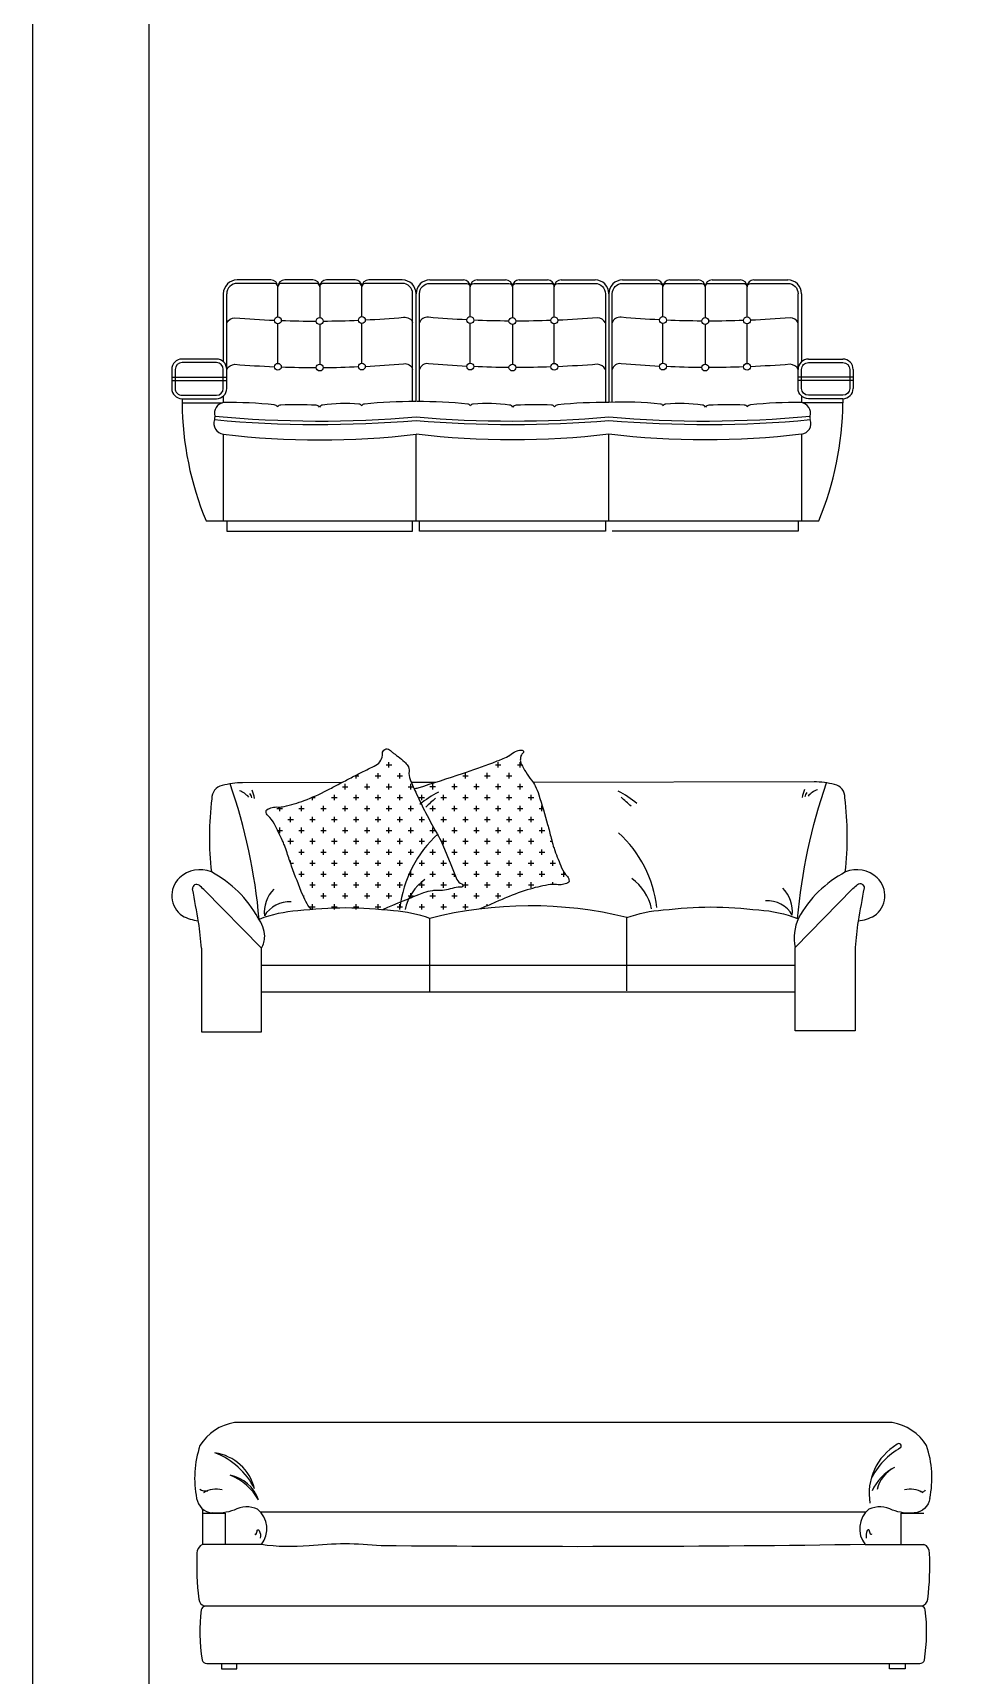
# Model space of a CAD drawing. Header units: inches. Extents: x 11.4 to 53.9, y 10.8 to 35.6.
# Drawn here: x 11.376 to 14.041, y 25.156 to 29.929 of the extents above; entities that cross this region are included whole.
import ezdxf

# ---------------------------------------------------------------- set-up
doc = ezdxf.new("R2010")
doc.units = ezdxf.units.IN
doc.header["$MEASUREMENT"] = 0
for name, color, linetype in [('02', 2, 'Continuous'), ('8', 8, 'Continuous'), ('kadrbm', 4, 'Continuous')]:
    doc.layers.add(name, color=color, linetype=linetype)

# ---------------------------------------------------------------- blocks, each defined once
blk = doc.blocks.new('kadrbm')
at = {"layer": 'kadrbm', "color": 4}
blk.add_lwpolyline([(0, 0), (0, 24.79716181331605), (21, 24.79716181331605), (21, 0), (0, 0)], close=True, dxfattribs=at)
blk.add_lwpolyline([(20.66310160432477, 0.325668449208024), (20.66310160432477, 24.46026341759716), (0.3368983956752345, 24.46026341759716), (0.3368983956752345, 0.325668449208024), (20.66310160432477, 0.325668449208024)], dxfattribs=at)

msp = doc.modelspace()

# ---------------------------------------------------------------- hatches: boundary and pattern name
at = {"layer": '8'}
h = msp.add_hatch(dxfattribs=at)
h.set_pattern_fill('CROSS', color=256, scale=0.005000000000000001, style=0)
h.set_pattern_definition([(0, (48.34373070860494, 18.21313333116842), (0.03175, 0.03175), [0.015875, -0.047625]), (90, (48.35166820862543, 18.20519583116248), (-0.03175, 0.03175), [0.015875, -0.047625])])
edge = h.paths.add_edge_path()
edge.add_arc((12.46199166124899, 27.84675595651635), 0.1165655863884469, 280.7366170679098, 286.608464980415)
edge.add_arc((11.59637158133302, 30.74885464363462), 3.145009892091583, 286.6084649785172, 289.0836192046732)
edge.add_arc((10.95907909541603, 32.59094861948535), 5.094228178596232, 289.0836192046018, 290.1286696275063)
edge.add_arc((12.42409113633659, 28.59381361295374), 0.8370755456026686, 290.1286696279355, 292.7069179115369)
edge.add_arc((12.71664448945996, 27.8946794307106), 0.07919952062412262, 292.7069179115562, 308.5853871489571)
edge.add_arc((12.80354848250028, 27.78575971654055), 0.06014109843147811, 110.34520975127569, 128.5853871506217, ccw=False)
edge.add_arc((12.79489102379631, 27.80910723427797), 0.03524013110698574, 86.05164163896148, 110.34520975166691, ccw=False)
edge.add_arc((12.79701226532672, 27.83984044517121), 0.004433801938806933, 13.280844373110313, 86.05164163794831, ccw=False)
edge.add_arc((12.79520011183087, 27.83941270991482), 0.006295751882745872, -53.420823074650116, 13.280844373141406, ccw=False)
edge.add_arc((12.80738897088196, 27.82298792984358), 0.01415765088275718, 126.5791769184084, 169.5926057746051)
edge.add_arc((12.86932922389571, 27.81161150304098), 0.0771339799911104, 169.5926057793525, 177.2713814303042)
edge.add_arc((12.8075555581807, 27.81455559973102), 0.01529019721094168, 177.2713814205329, 194.5709055749169)
edge.add_arc((12.83083791474093, 27.82060757624123), 0.03934626814287972, 194.5709055752339, 206.8179254537735)
edge.add_arc((13.10985887564931, 27.96166079098322), 0.3519941627583314, 206.8179254576173, 210.9056298607854)
edge.add_arc((12.97425751599696, 27.88048695363824), 0.1939532799805999, 210.9056298606143, 219.7004694112929)
edge.add_arc((12.76270083735909, 27.70484628714468), 0.0810119396818585, 26.07349017881768, 39.70046941037077, ccw=False)
edge.add_arc((12.65895166669253, 27.65407960304429), 0.1965158211189988, 17.839599186455985, 26.073490179480018, ccw=False)
edge.add_arc((10.93930769550827, 27.10065101155334), 2.003020344669058, 15.262542186184874, 17.839599186192913, ccw=False)
edge.add_arc((11.28167852272492, 27.19407253365927), 1.648132525434064, 13.841004185932206, 15.262542187197425, ccw=False)
edge.add_arc((13.41153174757239, 27.71883115199881), 0.5454140017801647, 193.8410041841223, 196.3122384795689)
edge.add_arc((13.06059268142309, 27.61612801115399), 0.1797554678629308, 196.312238480314, 200.7772685547492)
edge.add_arc((15.38129491267938, 28.49662668241791), 2.661878904894578, 200.7772685540876, 201.9372974662643)
edge.add_arc((12.98220548548017, 27.53038434439651), 0.07551962289063258, 201.9372974664351, 225.0954721937282)
edge.add_arc((12.91706953991417, 27.46503096369116), 0.01675039272494813, -5.35724345643888, 45.0954721949808, ccw=False)
edge.add_arc((12.9279678089286, 27.46400897878476), 0.005804310180926044, 297.29585753604573, 354.6427565453692, ccw=False)
edge.add_arc((12.90729296651881, 27.50407285902321), 0.05088827194853321, 278.64434811324224, 297.29585753158585, ccw=False)
edge.add_arc((12.9059426656666, 27.51295480452092), 0.05987227262511481, 262.21599834467065, 278.64434811186845, ccw=False)
edge.add_arc((12.88930175339084, 27.39122039388013), 0.0629942675566626, 82.2159983459004, 98.22934050406029)
edge.add_arc((12.94182915661696, 27.02802304258358), 0.4299703486116944, 98.22934050351336, 106.3527497787401)
edge.add_arc((12.99635309425395, 26.84220095792108), 0.6236265050462758, 106.3527497781142, 113.0962004709909)
edge.add_arc((15.04195759098258, 22.04546692252762), 5.83833216916647, 113.0962004715925, 113.4523348630598)
edge.add_arc((10.28992809776429, 32.99929745792025), 6.101859944082006, 293.1039757571837, 293.4523348633702, ccw=False)
edge.add_arc((11.89312533035156, 29.24137674191871), 2.016249894907352, 292.0907708411049, 293.10397575646994, ccw=False)
edge.add_line((12.65138653714422, 27.37314132295279), (12.36691823836629, 27.36967886963822))
edge.add_line((12.36691823836629, 27.36967886963822), (12.51135939373382, 27.42926774801009))
edge.add_line((12.51135939385023, 27.42926774801009), (12.58847869864877, 27.44112877752769))
edge.add_line((12.58847869864877, 27.44112877752769), (12.62251139236361, 27.44652221631105))
edge.add_line((12.62251139224719, 27.44652221631105), (12.62539534831632, 27.45238333116714))
edge.add_line((12.62539534831632, 27.45238333116714), (12.57854159224991, 27.54028600879093))
edge.add_line((12.57854159224991, 27.54028600879093), (12.48370719516862, 27.73223097446163))

# ---------------------------------------------------------------- linework, layer by layer
at = {"layer": '02'}
for p, q in [((12.06779063192409, 29.21066364338759), (11.9693816711868, 29.21066364338759)), ((12.18938167115886, 29.21066364338759), (12.10779063196134, 29.21066364338759)), ((12.31197271032471, 29.21066364338759), (12.22938167119611, 29.21066364338759)), ((12.44938167116817, 29.21066364338759), (12.35197271036197, 29.21066364338759)), ((12.52938167124268, 29.21066364338759), (12.62679063204888, 29.21066364338759)), ((12.66679063185331, 29.21066364338759), (12.74938167121474, 29.21066364338759)), ((12.78938167125199, 29.21066364338759), (12.87097271044951, 29.21066364338759)), ((12.91097271048676, 29.21066364338759), (13.00938167122405, 29.21066364338759)), ((13.08938167129856, 29.21066364338759), (13.18679063187193, 29.21066364338759)), ((13.22679063190919, 29.21066364338759), (13.30938167127062, 29.21066364338759)), ((13.34938167107504, 29.21066364338759), (13.43097271050539, 29.21066364338759)), ((13.47097271054264, 29.21066364338759), (13.56938167127993, 29.21066364338759)), ((11.92938167114955, 29.17066364339399), (11.92938167114955, 28.97302432315911)), ((12.08779063194271, 29.10323010031271), (12.08779063194271, 29.19066364338352)), ((12.20938167117749, 29.19066364338352), (12.20938167117749, 29.10115042343233)), ((12.33197271034334, 29.10412296166606), (12.33197271034334, 29.19066364338352)), ((12.48938167120543, 28.85690150460715), (12.48938167120543, 29.17066364339399)), ((12.64679063206751, 29.10412296166606), (12.64679063206751, 29.19066364338352)), ((12.76938167123336, 29.19066364338352), (12.76938167123336, 29.10115042343233)), ((12.89097271046814, 29.10323010031271), (12.89097271046814, 29.19066364338352)), ((13.0493816712613, 29.17066364339399), (13.0493816712613, 28.85438033257225)), ((13.20679063189056, 29.10412296166606), (13.20679063189056, 29.19066364338352)), ((13.32938167128924, 29.19066364338352), (13.32938167128924, 29.10115042343233)), ((13.45097271052402, 29.10323010031271), (13.45097271052402, 29.19066364338352)), ((13.60938167131718, 29.17066364339399), (13.60938167131718, 28.97302432315911)), ((12.08779063194271, 28.9682301003034), (12.08779063194271, 29.08323010030864)), ((12.20938167117749, 29.08115042344281), (12.20938167117749, 28.96615455769489)), ((12.33197271034334, 28.96912296165675), (12.33197271034334, 29.08412296166199)), ((12.64679063206751, 28.96912296165675), (12.64679063206751, 29.08412296166199)), ((12.76938167123336, 29.08115042344281), (12.76938167123336, 28.96615455769489)), ((12.89097271046814, 28.9682301003034), (12.89097271046814, 29.08323010030864)), ((13.20679063189056, 28.96912296165675), (13.20679063189056, 29.08412296166199)), ((13.32938167128924, 29.08115042344281), (13.32938167128924, 28.96615455769489)), ((13.45097271052402, 28.9682301003034), (13.45097271052402, 29.08323010030864)), ((11.90938167113092, 28.98066364339167), (11.80938167127062, 28.98066364339167)), ((13.62938167110298, 28.98066364339167), (13.72938167119611, 28.98066364339167)), ((11.77938167124268, 28.95066364339283), (11.77938167124268, 28.89566364338526)), ((11.77938167124268, 28.92816364338643), (11.93938167115886, 28.92816364338643)), ((13.75938167122405, 28.92816364338643), (13.59938167107504, 28.92816364338643)), ((13.75938167122405, 28.95066364339283), (13.75938167122405, 28.89566364338526)), ((11.77938167124268, 28.91816364339167), (11.93938167115886, 28.91816364339167)), ((13.75938167122405, 28.91816364339167), (13.59938167107504, 28.91816364339167)), ((11.80938167127062, 28.86566364338643), (11.80938167127062, 28.85366364338398)), ((11.80938167127062, 28.85366364338398), (11.92627655251164, 28.85366364338398)), ((11.92938167114955, 28.87330296361898), (11.92938167114955, 28.85438033257225)), ((13.60938167131718, 28.87330296361898), (13.60938167131718, 28.85438033257225)), ((13.72938167119611, 28.85366364338398), (13.61248678995509, 28.85366364338398)), ((13.72938167119611, 28.86566364338643), (13.72938167119611, 28.85366364338398)), ((11.92938167114955, 28.76250789897887), (11.92938167114955, 28.5106636433905)), ((12.48938167120543, 28.5106636433905), (12.48938167120543, 28.76250789897887)), ((13.0493816712613, 28.5106636433905), (13.0493816712613, 28.76250789897887)), ((13.60938167131718, 28.76250789897887), (13.60938167131718, 28.5106636433905)), ((11.87938167110298, 28.5106636433905), (13.65938167113092, 28.5106636433905)), ((11.93938167115886, 28.5106636433905), (11.93938167115886, 28.48066364339167)), ((12.47938167119611, 28.48066364339167), (12.47938167119611, 28.5106636433905)), ((12.49938167121474, 28.48066364339167), (12.49938167121474, 28.5106636433905)), ((13.03938167125199, 28.5106636433905), (13.03938167125199, 28.48066364339167)), ((13.59938167107504, 28.5106636433905), (13.59938167107504, 28.48066364339167)), ((11.93938167115886, 28.48066364339167), (12.47938167119611, 28.48066364339167)), ((13.03938167125199, 28.48066364339167), (12.49938167121474, 28.48066364339167)), ((13.59938167107504, 28.48066364339167), (13.05938167127062, 28.48066364339167)), ((12.37891820843544, 27.76194583116586), (12.37891820843544, 27.77782083116318)), ((12.40273070849691, 27.80163333116644), (12.41860570853789, 27.80163333116644)), ((12.4106682085174, 27.79369583116051), (12.4106682085174, 27.80957083117238)), ((12.44241820859935, 27.76194583116586), (12.44241820859935, 27.77782083116318)), ((12.27300621967044, 27.74981545247857), (11.98554812350523, 27.74935738283813)), ((12.27573070863474, 27.7381333311626), (12.29160570844289, 27.7381333311626)), ((12.28366820865523, 27.73019583117122), (12.28366820865523, 27.74607083116854)), ((12.31159494586501, 27.7698833311718), (12.32335570852485, 27.7698833311718)), ((12.31541820850436, 27.76194583116586), (12.31541820850436, 27.7718269970631)), ((12.33923070856583, 27.7381333311626), (12.3551057086068, 27.7381333311626)), ((12.34716820858631, 27.73019583117122), (12.34716820858631, 27.74607083116854)), ((12.37098070864778, 27.7698833311718), (12.38685570845593, 27.7698833311718)), ((12.40273070849691, 27.7381333311626), (12.41860570853789, 27.7381333311626)), ((12.4106682085174, 27.73019583117122), (12.4106682085174, 27.74607083116854)), ((12.43448070857886, 27.7698833311718), (12.45035570861984, 27.7698833311718)), ((12.46623070866082, 27.7381333311626), (12.48109389098574, 27.7381333311626)), ((12.47416820868131, 27.73019583117122), (12.47416820868131, 27.74607083116854)), ((12.5447641362178, 27.75024850359324), (12.47591725808781, 27.75013879485624)), ((13.64562742437449, 27.75200274900845), (12.8294853305186, 27.75070221192283)), ((12.15666820856024, 27.66669583116737), (12.15666820856024, 27.6825708311647)), ((12.18547531242695, 27.70638333116796), (12.19635570866268, 27.70638333116796)), ((12.18841820864219, 27.69844583116202), (12.18841820864219, 27.70763204604583)), ((12.22016820849132, 27.66669583116737), (12.22016820849132, 27.6825708311647)), ((12.24398070855279, 27.70638333116796), (12.25985570859376, 27.70638333116796)), ((12.25191820857328, 27.69844583116202), (12.25191820857328, 27.71432083117389)), ((12.28366820865523, 27.66669583116737), (12.28366820865523, 27.6825708311647)), ((12.30748070848387, 27.70638333116796), (12.32335570852485, 27.70638333116796)), ((12.31541820850436, 27.69844583116202), (12.31541820850436, 27.71432083117389)), ((12.34716820858631, 27.66669583116737), (12.34716820858631, 27.6825708311647)), ((12.37098070864778, 27.70638333116796), (12.38685570845593, 27.70638333116796)), ((12.37891820843544, 27.69844583116202), (12.37891820843544, 27.71432083117389)), ((12.4106682085174, 27.66669583116737), (12.4106682085174, 27.6825708311647)), ((12.43448070857886, 27.70638333116796), (12.45035570861984, 27.70638333116796)), ((12.44241820859935, 27.69844583116202), (12.44241820859935, 27.71432083117389)), ((12.47416820868131, 27.66669583116737), (12.47416820868131, 27.6825708311647)), ((12.08523070860867, 27.67463333117331), (12.10110570864964, 27.67463333117331)), ((12.09316820862916, 27.66669583116737), (12.09316820862916, 27.67890447369274)), ((12.11698070845779, 27.64288333116411), (12.13285570849877, 27.64288333116411)), ((12.12491820847828, 27.63494583117273), (12.12491820847828, 27.65082083117005)), ((12.14873070853975, 27.67463333117331), (12.16460570858073, 27.67463333117331)), ((12.1804807086217, 27.64288333116411), (12.19635570866268, 27.64288333116411)), ((12.18841820864219, 27.63494583117273), (12.18841820864219, 27.65082083117005)), ((12.21223070847083, 27.67463333117331), (12.22810570851181, 27.67463333117331)), ((12.24398070855279, 27.64288333116411), (12.25985570859376, 27.64288333116411)), ((12.25191820857328, 27.63494583117273), (12.25191820857328, 27.65082083117005)), ((12.27573070863474, 27.67463333117331), (12.29160570844289, 27.67463333117331)), ((12.30748070848387, 27.64288333116411), (12.32335570852485, 27.64288333116411)), ((12.31541820850436, 27.63494583117273), (12.31541820850436, 27.65082083117005)), ((12.33923070856583, 27.67463333117331), (12.3551057086068, 27.67463333117331)), ((12.37098070864778, 27.64288333116411), (12.38685570845593, 27.64288333116411)), ((12.37891820843544, 27.63494583117273), (12.37891820843544, 27.65082083117005)), ((12.40273070849691, 27.67463333117331), (12.41860570853789, 27.67463333117331)), ((12.43448070857886, 27.64288333116411), (12.45035570861984, 27.64288333116411)), ((12.44241820859935, 27.63494583117273), (12.44241820859935, 27.65082083117005)), ((12.46623070866082, 27.67463333117331), (12.48210570846897, 27.67463333117331)), ((12.49798070850995, 27.64288333116411), (12.51385570855092, 27.64288333116411)), ((12.50591820853044, 27.63494583117273), (12.50591820853044, 27.65082083117005)), ((12.08690172808457, 27.61113333116947), (12.10110570864964, 27.61113333116947)), ((12.09316820862916, 27.60319583116353), (12.09316820862916, 27.61907083116085)), ((12.12491820847828, 27.57144583116889), (12.12491820847828, 27.58732083116621)), ((12.14873070853975, 27.61113333116947), (12.16460570858073, 27.61113333116947)), ((12.15666820856024, 27.60319583116353), (12.15666820856024, 27.61907083116085)), ((12.18841820864219, 27.57144583116889), (12.18841820864219, 27.58732083116621)), ((12.21223070847083, 27.61113333116947), (12.22810570851181, 27.61113333116947)), ((12.22016820849132, 27.60319583116353), (12.22016820849132, 27.61907083116085)), ((12.25191820857328, 27.57144583116889), (12.25191820857328, 27.58732083116621)), ((12.27573070863474, 27.61113333116947), (12.29160570844289, 27.61113333116947)), ((12.28366820865523, 27.60319583116353), (12.28366820865523, 27.61907083116085)), ((12.31541820850436, 27.57144583116889), (12.31541820850436, 27.58732083116621)), ((12.33923070856583, 27.61113333116947), (12.3551057086068, 27.61113333116947)), ((12.34716820858631, 27.60319583116353), (12.34716820858631, 27.61907083116085)), ((12.37891820843544, 27.57144583116889), (12.37891820843544, 27.58732083116621)), ((12.40273070849691, 27.61113333116947), (12.41860570853789, 27.61113333116947)), ((12.4106682085174, 27.60319583116353), (12.4106682085174, 27.61907083116085)), ((12.44241820859935, 27.57144583116889), (12.44241820859935, 27.58732083116621)), ((12.46623070866082, 27.61113333116947), (12.48210570846897, 27.61113333116947)), ((12.47416820868131, 27.60319583116353), (12.47416820868131, 27.61907083116085)), ((12.50591820853044, 27.57144583116889), (12.50591820853044, 27.58732083116621)), ((12.5297307085919, 27.61113333116947), (12.54481563509654, 27.61113333116947)), ((12.53766820861239, 27.60319583116353), (12.53766820861239, 27.61907083116085)), ((12.11698070845779, 27.57938333117482), (12.13285570849877, 27.57938333117482)), ((12.14873070853975, 27.54763333116563), (12.16460570858073, 27.54763333116563)), ((12.15666820856024, 27.53969583117424), (12.15666820856024, 27.55557083117156)), ((12.1804807086217, 27.57938333117482), (12.19635570866268, 27.57938333117482)), ((12.21223070847083, 27.54763333116563), (12.22810570851181, 27.54763333116563)), ((12.22016820849132, 27.53969583117424), (12.22016820849132, 27.55557083117156)), ((12.24398070855279, 27.57938333117482), (12.25985570859376, 27.57938333117482)), ((12.27573070863474, 27.54763333116563), (12.29160570844289, 27.54763333116563)), ((12.28366820865523, 27.53969583117424), (12.28366820865523, 27.55557083117156)), ((12.30748070848387, 27.57938333117482), (12.32335570852485, 27.57938333117482)), ((12.33923070856583, 27.54763333116563), (12.3551057086068, 27.54763333116563)), ((12.34716820858631, 27.53969583117424), (12.34716820858631, 27.55557083117156)), ((12.37098070864778, 27.57938333117482), (12.38685570845593, 27.57938333117482)), ((12.40273070849691, 27.54763333116563), (12.41860570853789, 27.54763333116563)), ((12.4106682085174, 27.53969583117424), (12.4106682085174, 27.55557083117156)), ((12.43448070857886, 27.57938333117482), (12.45035570861984, 27.57938333117482)), ((12.46623070866082, 27.54763333116563), (12.48210570846897, 27.54763333116563)), ((12.47416820868131, 27.53969583117424), (12.47416820868131, 27.55557083117156)), ((12.49798070850995, 27.57938333117482), (12.51385570855092, 27.57938333117482)), ((12.5297307085919, 27.54763333116563), (12.54560570863288, 27.54763333116563)), ((12.53766820861239, 27.53969583117424), (12.53766820861239, 27.55557083117156)), ((12.56148070867386, 27.57938333117482), (12.56219758095432, 27.57938333117482)), ((12.12481949550312, 27.51588333117098), (12.13285570849877, 27.51588333117098)), ((12.12491820847828, 27.51560214947523), (12.12491820847828, 27.52382083116237)), ((12.15666820856024, 27.4761958311704), (12.15666820856024, 27.49207083116772)), ((12.1804807086217, 27.51588333117098), (12.19635570866268, 27.51588333117098)), ((12.18841820864219, 27.50794583116505), (12.18841820864219, 27.52382083116237)), ((12.22016820849132, 27.4761958311704), (12.22016820849132, 27.49207083116772)), ((12.24398070855279, 27.51588333117098), (12.25985570859376, 27.51588333117098)), ((12.25191820857328, 27.50794583116505), (12.25191820857328, 27.52382083116237)), ((12.28366820865523, 27.4761958311704), (12.28366820865523, 27.49207083116772)), ((12.30748070848387, 27.51588333117098), (12.32335570852485, 27.51588333117098)), ((12.31541820850436, 27.50794583116505), (12.31541820850436, 27.52382083116237)), ((12.34716820858631, 27.4761958311704), (12.34716820858631, 27.49207083116772)), ((12.37098070864778, 27.51588333117098), (12.38685570845593, 27.51588333117098)), ((12.37891820843544, 27.50794583116505), (12.37891820843544, 27.52382083116237)), ((12.4106682085174, 27.4761958311704), (12.4106682085174, 27.49207083116772)), ((12.43448070857886, 27.51588333117098), (12.45035570861984, 27.51588333117098)), ((12.44241820859935, 27.50794583116505), (12.44241820859935, 27.52382083116237)), ((12.47416820868131, 27.4761958311704), (12.47416820868131, 27.49207083116772)), ((12.49798070850995, 27.51588333117098), (12.51385570855092, 27.51588333117098)), ((12.50591820853044, 27.50794583116505), (12.50591820853044, 27.52382083116237)), ((12.53766820861239, 27.4761958311704), (12.53766820861239, 27.49207083116772)), ((12.56148070867386, 27.51588333117098), (12.57735570848201, 27.51588333117098)), ((12.56941820846152, 27.50794583116505), (12.56941820846152, 27.52382083116237)), ((12.14873070853975, 27.48413333116179), (12.16460570858073, 27.48413333116179)), ((12.1804807086217, 27.45238333116714), (12.19635570866268, 27.45238333116714)), ((12.18841820864219, 27.4444458311612), (12.18841820864219, 27.46032083117308)), ((12.21223070847083, 27.48413333116179), (12.22810570851181, 27.48413333116179)), ((12.24398070855279, 27.45238333116714), (12.25985570859376, 27.45238333116714)), ((12.25191820857328, 27.4444458311612), (12.25191820857328, 27.46032083117308)), ((12.27573070863474, 27.48413333116179), (12.29160570844289, 27.48413333116179)), ((12.30748070848387, 27.45238333116714), (12.32335570852485, 27.45238333116714)), ((12.31541820850436, 27.4444458311612), (12.31541820850436, 27.46032083117308)), ((12.33923070856583, 27.48413333116179), (12.3551057086068, 27.48413333116179)), ((12.37098070864778, 27.45238333116714), (12.38685570845593, 27.45238333116714)), ((12.37891820843544, 27.4444458311612), (12.37891820843544, 27.46032083117308)), ((12.40273070849691, 27.48413333116179), (12.41860570853789, 27.48413333116179)), ((12.43448070857886, 27.45238333116714), (12.45035570861984, 27.45238333116714)), ((12.44241820859935, 27.4444458311612), (12.44241820859935, 27.46032083117308)), ((12.46623070866082, 27.48413333116179), (12.48210570846897, 27.48413333116179)), ((12.49798070850995, 27.45238333116714), (12.51385570855092, 27.45238333116714)), ((12.50591820853044, 27.4444458311612), (12.50591820853044, 27.46032083117308)), ((12.5297307085919, 27.48413333116179), (12.54560570863288, 27.48413333116179)), ((12.56148070867386, 27.45238333116714), (12.57735570848201, 27.45238333116714)), ((12.56941820846152, 27.4444458311612), (12.56941820846152, 27.46032083117308)), ((12.59323070852298, 27.48413333116179), (12.6014976506329, 27.48413333116179)), ((12.60116820854347, 27.4761958311704), (12.60116820854347, 27.48493917737352)), ((12.62498070860494, 27.45238333116714), (12.62539534831632, 27.45238333116714)), ((12.16111655069728, 27.4206333311725), (12.16460570858073, 27.4206333311725)), ((12.18841820864219, 27.38094583117191), (12.18841820864219, 27.39682083116924)), ((12.21223070847083, 27.4206333311725), (12.22810570851181, 27.4206333311725)), ((12.22016820849132, 27.41269583116656), (12.22016820849132, 27.42857083116388)), ((12.25191820857328, 27.38094583117191), (12.25191820857328, 27.39682083116924)), ((12.27573070863474, 27.4206333311725), (12.29160570844289, 27.4206333311725)), ((12.28366820865523, 27.41269583116656), (12.28366820865523, 27.42857083116388)), ((12.31541820850436, 27.38094583117191), (12.31541820850436, 27.39682083116924)), ((12.33923070856583, 27.4206333311725), (12.3551057086068, 27.4206333311725)), ((12.34716820858631, 27.41269583116656), (12.34716820858631, 27.42857083116388)), ((12.37891820843544, 27.38094583117191), (12.37891820843544, 27.39682083116924)), ((12.40273070849691, 27.4206333311725), (12.41860570853789, 27.4206333311725)), ((12.4106682085174, 27.41269583116656), (12.4106682085174, 27.42857083116388)), ((12.46623070866082, 27.4206333311725), (12.48210570846897, 27.4206333311725)), ((12.47416820868131, 27.41471654022308), (12.47416820868131, 27.42857083116388)), ((12.1804807086217, 27.3888833311633), (12.19635570866268, 27.3888833311633)), ((12.24398070855279, 27.3888833311633), (12.25985570859376, 27.3888833311633)), ((12.30748070848387, 27.3888833311633), (12.32335570852485, 27.3888833311633)), ((12.37098070864778, 27.3888833311633), (12.38685570845593, 27.3888833311633)), ((12.5293059861495, 27.14204823072788), (12.5293059861495, 27.35519101368692)), ((13.10186956173021, 27.14469359689821), (13.10186956173021, 27.35783637985725)), ((11.86558777398642, 27.26841053267555), (11.86558777398642, 27.02582725150415)), ((12.04058777380016, 27.02582725150415), (12.04058777380016, 27.26841053267555)), ((13.59058777384672, 27.02847261767448), (13.59058777384672, 27.27105589884587)), ((13.76558777389329, 27.27105589884587), (13.76558777389329, 27.02847261767448)), ((12.04058777380016, 27.21921459826837), (13.59058777384672, 27.21921459826837)), ((12.04058777380016, 27.14204823072788), (13.59058777384672, 27.14204823072788)), ((11.86558777398642, 27.02582725150415), (12.04058777380016, 27.02582725150415)), ((13.76558777389329, 27.02847261767448), (13.59058777384672, 27.02847261767448)), ((11.9615726997352, 25.88998595562435), (11.9615726997352, 25.88998595562435)), ((12.03715783173431, 25.63057091558431), (13.7969676109704, 25.63057091558431)), ((12.03990522983696, 25.53566042260928), (11.86917461037848, 25.53566042260928)), ((13.79422021286775, 25.53566042260928), (13.96495083232623, 25.53566042260928)), ((13.95965579177465, 25.35689474954989), (11.87446965093006, 25.35689474954989))]:
    msp.add_line(p, q, dxfattribs=at)
for points in [[(11.80938167127062, 28.86566364338643), (11.90938167113092, 28.86566364338643, 0.4142135623730951), (11.93938167115886, 28.89566364338526), (11.93938167115886, 29.17066364339399)], [(12.47938167119611, 28.85726158707831), (12.47938167119611, 29.17066364339399, 0.4142135623730947), (12.44938167116817, 29.20066364339283), (12.34197271035265, 29.20066364339283, 0.4142135623730951), (12.33197271034334, 29.19066364338352, 0.4142135623730951), (12.32197271033403, 29.20066364339283), (12.2193816711868, 29.20066364339283, 0.4142135623730951), (12.20938167117749, 29.19066364338352, 0.4142135623730951), (12.19938167116817, 29.20066364339283), (12.09779063195203, 29.20066364339283, 0.4142135623730951), (12.08779063194271, 29.19066364338352, 0.4142135623730951), (12.0777906319334, 29.20066364339283), (11.9693816711868, 29.20066364339283, 0.4142135623730955), (11.93938167115886, 29.17066364339399)], [(12.49938167121474, 28.85726158707831), (12.49938167121474, 29.17066364339399, -0.4142135623730947), (12.52938167124268, 29.20066364339283), (12.6367906320582, 29.20066364339283, -0.4142135623730951), (12.64679063206751, 29.19066364338352, -0.4142135623730951), (12.65679063207682, 29.20066364339283), (12.75938167122405, 29.20066364339283, -0.4142135623730951), (12.76938167123336, 29.19066364338352, -0.4142135623730951), (12.77938167124268, 29.20066364339283), (12.88097271045882, 29.20066364339283, -0.4142135623730951), (12.89097271046814, 29.19066364338352, -0.4142135623730951), (12.90097271047745, 29.20066364339283), (13.00938167122405, 29.20066364339283, -0.4142135623730955), (13.03938167125199, 29.17066364339399), (13.03938167125199, 28.85462896224482)], [(13.05938167127062, 28.85494895836592), (13.05938167127062, 29.17066364339399, -0.4142135623730947), (13.08938167129856, 29.20066364339283), (13.19679063188125, 29.20066364339283, -0.4142135623730951), (13.20679063189056, 29.19066364338352, -0.4142135623730951), (13.21679063189987, 29.20066364339283), (13.31938167127993, 29.20066364339283, -0.4142135623730951), (13.32938167128924, 29.19066364338352, -0.4142135623730951), (13.33938167129856, 29.20066364339283), (13.4409727105147, 29.20066364339283, -0.4142135623730951), (13.45097271052402, 29.19066364338352, -0.4142135623730951), (13.4609727103005, 29.20066364339283), (13.56938167127993, 29.20066364339283, -0.4142135623730955), (13.59938167107504, 29.17066364339399)], [(13.72938167119611, 28.86566364338643), (13.62938167110298, 28.86566364338643, -0.4142135623730951), (13.59938167107504, 28.89566364338526), (13.59938167107504, 29.17066364339399)], [(11.93938167115886, 29.08566364338759, -0.2819030233969066), (11.96286364902955, 29.10058490237708, 0.0097383111682018), (12.07779836470474, 29.09362328814888, 0.0097383111682018)], [(12.09778417206582, 29.09287071492719, 0.008593586070835), (12.19938168094706, 29.09113645905592, 0.008593586070835)], [(12.21938151402611, 29.09120648237723, 0.0086797135419958), (12.32198190248784, 29.09369429186182, 0.0086797135419958)], [(12.34196162575137, 29.09459367538358, 0.009439539682491), (12.45332269931425, 29.10209352629164, -0.3911091907871738), (12.47938167119611, 29.08566364338759)], [(12.63680171665948, 29.09459367538358, -0.009439539682491), (12.5254406430966, 29.10209352629164, 0.3911091907871738), (12.49938167121474, 29.08566364338759)], [(12.75938182838474, 29.09120648237723, -0.0086797135419958), (12.65678143992301, 29.09369429186182, -0.0086797135419958)], [(12.88097917034503, 29.09287071492719, -0.008593586070835), (12.77938166146379, 29.09113645905592, -0.008593586070835)], [(13.03938167125199, 29.08566364338759, 0.2819030233969066), (13.0158996933813, 29.10058490237708, -0.0097383111682018), (12.90096497747328, 29.09362328814888, -0.0097383111682018)], [(13.19680171671536, 29.09459367538358, -0.009439539682491), (13.08544064315248, 29.10209352629164, 0.3911091907871738), (13.05938167127062, 29.08566364338759)], [(13.31938182820778, 29.09120648237723, -0.0086797135419958), (13.21678143997889, 29.09369429186182, -0.0086797135419958)], [(13.44097917040091, 29.09287071492719, -0.008593586070835), (13.33938166151967, 29.09113645905592, -0.008593586070835)], [(13.59938167107504, 29.08566364338759, 0.2819030233969066), (13.57589969343718, 29.10058490237708, -0.0097383111682018), (13.46096497752916, 29.09362328814888, -0.0097383111682018)], [(11.93938167115886, 28.95066364339283, 0.4142134665150172), (11.90938168090981, 28.98066364340622)], [(11.93938167115886, 28.95066364339283, -0.2819030233969066), (11.96286364902955, 28.96558490236777, 0.0097383111682019), (12.07779836470474, 28.95862328815412, 0.0097383111682019)], [(12.09778417206582, 28.95787071491787, 0.0085935866313664), (12.19938168746632, 28.9561364590466)], [(12.21938153637786, 28.95620648254254, 0.0086797116542018), (12.32198190248784, 28.95869429186706)], [(12.34196162575137, 28.95959367538882, 0.009439539682491), (12.45332269931425, 28.96709352628233, -0.3911091907871738), (12.47938167119611, 28.95066364339283)], [(12.63680171665948, 28.95959367538882, -0.009439539682491), (12.5254406430966, 28.96709352628233, 0.3911091907871738), (12.49938167121474, 28.95066364339283)], [(12.75938180603299, 28.95620648254254, -0.0086797116542018), (12.65678143992301, 28.95869429186706)], [(12.88097917034503, 28.95787071491787, -0.0085935866313664), (12.7793816547117, 28.9561364590466)], [(13.03938167125199, 28.95066364339283, 0.2819030233969066), (13.0158996933813, 28.96558490236777, -0.0097383111682019), (12.90096497747328, 28.95862328815412, -0.0097383111682019)], [(13.19680171671536, 28.95959367538882, -0.009439539682491), (13.08544064315248, 28.96709352628233, 0.3911091907871738), (13.05938167127062, 28.95066364339283)], [(13.31938180608887, 28.95620648254254, -0.0086797116542018), (13.21678143997889, 28.95869429186706)], [(13.44097917040091, 28.95787071491787, -0.0085935866313664), (13.33938165476758, 28.9561364590466)], [(13.59938167107504, 28.95066364339283, 0.2819030233969066), (13.57589969343718, 28.96558490236777, -0.0097383111682019), (13.46096497752916, 28.95862328815412, -0.0097383111682019)], [(11.92938167114955, 28.76250789897887, 0.0601580556952022), (12.48938167120543, 28.76250789897887)], [(13.0493816712613, 28.76250789897887, -0.0601580556952022), (12.48938167120543, 28.76250789897887)], [(13.60938167131718, 28.76250789897887, -0.0601580556952022), (13.0493816712613, 28.76250789897887)], [(12.07789140499409, 27.62951524529336, 0.1013919190942201), (12.0592632121614, 27.65343364594293, -0.2237680032509501), (12.05339560892645, 27.66645014313536, -0.2555795284433636), (12.05614981360015, 27.67129156891161, -0.0815627085866008), (12.07140173252884, 27.67756736597067, -0.0718052271760612), (12.08844943649348, 27.67900670914815, 0.0699853129919421), (12.10594119459603, 27.68041976302476, 0.0354599108751823), (12.16428639625412, 27.69790965318526, 0.0294323486893013), (12.23123727158856, 27.7278867794069, 0.0015539306784282), (12.2633764292321, 27.74473886102925, -0.0015200045161783), (12.29623175321359, 27.76196930493307, -0.004735139452577), (12.33027047177058, 27.77928092355279, 0.0038204816556974), (12.37249721542213, 27.8006597232291, 0.2960011448983662), (12.39186112025965, 27.83456406520992, -0.6497743301907088), (12.41254440278027, 27.84520110346631, -0.0231899331533064), (12.41738471484024, 27.84092319663461, 0.0288000585939381), (12.42132167962592, 27.83752153222878, 0.0057266574220755), (12.42833115907598, 27.83226392126954, -0.0043580803065144), (12.43756058790933, 27.82538058295751, -0.0275279624241201), (12.45580314614091, 27.80987208711878, -0.0462141911587343), (12.46520783893977, 27.79912373033432, -0.194121097555792), (12.46927595955532, 27.78271248511584, 0.1337189327007904), (12.47228674010586, 27.75882444671726, 0.0115049885239622), (12.49090776664417, 27.71647394008897, 0.0088817836259535), (12.51724307450678, 27.66264700089079, 0.0124257131937093), (12.55437349972528, 27.59429586703328, -0.0336123700455677), (12.56703002566684, 27.5684443836638), (12.59005315906581, 27.5121276339035), (12.6078138633373, 27.46868328051488, 0.2243410718216135), (12.6223417979407, 27.4553822441506, -0.722771522499555), (12.62251139224719, 27.44652221631105, -0.1035130412990579), (12.61877390371848, 27.44602616400363, 0.0534647381238438), (12.61153486186851, 27.44579089472091, 0.0301092765793074), (12.58847869864877, 27.44112877752769, -0.0314364773003218), (12.56638236485634, 27.43672170495694, -0.0532399643574459), (12.55126282435123, 27.43630379858797, 0.0551795226477933), (12.53667334515814, 27.43584406529982, 0.0562710074868784), (12.51135939385023, 27.42926774801009, 0.0102928889092009), (12.39147194686558, 27.38038216472916, 0.0010012530908477)], [(12.48370719516862, 27.73223097446163, 0.0256263773130657), (12.49530959690202, 27.73505344491997, 0.0108003175969269), (12.62462541323368, 27.77668686937096, 0.0045599242865635), (12.71215357121293, 27.80786482161631, 0.0112502049699783), (12.74721688476604, 27.82161854706493, 0.0693939607328312), (12.76603966674049, 27.83277078406383, -0.0797562568819131), (12.78263889045667, 27.84214890593859, -0.1063994932269791), (12.79731756497387, 27.84426372356967, -0.3286420819917078), (12.80132748840589, 27.84085899749908, -0.2995467624749613), (12.79895195855972, 27.83435700640104, 0.1899166392732897), (12.79346423924182, 27.82554545394515, 0.0335175224208069), (12.79228269660127, 27.81528349536376, 0.0756271031388586), (12.79275713886347, 27.81070892358395, 0.0534886286392459), (12.79572354585145, 27.80285624094387, 0.0178378667503755), (12.80784280088011, 27.78086759107674, 0.0383935750642246), (12.82503096365582, 27.75659461770402, -0.0595290825061912), (12.83546827549327, 27.74045294814124, -0.0359425927522917), (12.84601859214928, 27.71428287000009, -0.011245006357116), (12.87168095682029, 27.627930899251, -0.0062027091860942), (12.88195475612048, 27.58835263493376, 0.010783211680623), (12.88807321248789, 27.56563978396144, 0.0194848343010926), (12.89252734302756, 27.552362265966, 0.0050616242096234), (12.91215399258983, 27.5021708407715, 0.1013919190942201), (12.92889410352547, 27.47689499975087, -0.2237680032509501), (12.93374676538844, 27.46346705729803, -0.2555795284433636), (12.93062958030243, 27.45885097628189, -0.0815627085866008), (12.91494150508408, 27.45376266047089, -0.0718052271760612), (12.89783362929922, 27.45363421315989, 0.0699853129919421), (12.88028502047274, 27.45356601339728, 0.0354599108751823), (12.8207709009501, 27.4405995802793, 0.0294323486893013), (12.75171930950347, 27.41584224754325, 0.0015539306784282), (12.71838302912403, 27.40150312227917, -0.0015200045161783), (12.68430368860465, 27.38684164004945, -0.0012746855481286), (12.67483765401159, 27.38283175149837, -0.0012746855481286)], [(13.10186956173021, 27.35783637985725, -0.070066571268458), (13.20719030804213, 27.37987030138748, -0.0228695879996434), (13.34622866778847, 27.38847261767506, -0.0228695879996433), (13.48526702753481, 27.37987030138748, -0.0750111851258994), (13.5977025146338, 27.35519101368692, -0.0606741389078452), (13.68174831082326, 27.74916354089356)], [(12.18571919530843, 27.38099423078376, 0.0027199823796324), (12.18425905473743, 27.38251766736931, -0.0595290825061912), (12.17261523010422, 27.39781185985913, -0.0359425927522917), (12.16009008211296, 27.42309629848597, -0.011245006357116), (12.12788455772426, 27.50722729164255, -0.0062027091860942), (12.11460741122466, 27.54590166739791, 0.010783211680623), (12.10676607351963, 27.5680787395525, 0.0194848343010926), (12.10130735884633, 27.58097580118766, 0.0050616242096234), (12.07789140499409, 27.62951524529336, 0.1013919190942201)], [(12.04058777380016, 27.26841053267555), (11.87233529754196, 27.43952794519856, 0.0216295854820916), (11.8588398113123, 27.45147998130261, 0.6697577494697305), (11.8401333354621, 27.44112938715108, -0.0019273426922014)], [(13.59058777384672, 27.27105589884587), (13.75884025033776, 27.44217331136889, -0.0216295854820916), (13.77233573656742, 27.45412534747294, -0.6697577494697308), (13.79104221241761, 27.44377475332141, 0.002018282727346295), (13.77354834242471, 27.34682142382218)], [(13.98221378193449, 25.66959664509187, 0.1306997257278013), (13.97269780446988, 25.8232316417255, 0.218766756641588), (13.87255274296951, 25.88998595562435), (11.9615726997352, 25.88998595562435, 0.2187667566415883), (11.86142763823483, 25.8232316417255, 0.1306997257278015), (11.85191166100305, 25.66959664509187, 0.3416899171571913), (11.89718116135083, 25.62738964563897)], [(11.86917461037848, 25.6391261998636), (11.86917461037848, 25.53566042260928, 0.3193865968927982), (11.85277163914617, 25.51031281000024, 0.0396283437653186), (11.8578506536058, 25.37738336596368, 0.282922566048374), (11.87446965093006, 25.35689474954989, 0.2074335818948419), (11.86543628738474, 25.34628587732578, 0.0710709188097149), (11.86770067761865, 25.2001605701501, 0.3616518819322935), (11.88139976307031, 25.19020276197836), (13.9527256796344, 25.19020276197836, 0.3616518819322935), (13.96642476531889, 25.2001605701501, 0.0710709188097151), (13.9686891555528, 25.34628587732578, 0.207433581894842), (13.95965579177465, 25.35689474954989, 0.282922566048374), (13.97627478909891, 25.37738336596368, 0.0396283437653187), (13.98135380355854, 25.51031281000024, 0.3193865968927983), (13.96495083232623, 25.53566042260928, -0.3193865963814518)], [(13.98221378111959, 25.66959664093002, -0.3416897975186955), (13.93694429869976, 25.6273896473852, -0.1142834712753766), (13.87365103887607, 25.63604283667365, 0.2361362564382835), (13.80517619012136, 25.63832281283823, 0.4140181117529588), (13.79422021286775, 25.53566042260928, -0.0060456169705019), (12.38794764599044, 25.53224744702885, 0.0149520641132526), (12.28320066004273, 25.53805125060745, 0.0149520641132526), (12.17845367432784, 25.53224744702885, -0.0613448385856241), (12.03990522983696, 25.53566042260928, 0.4140181117529587), (12.02894925258335, 25.63832281283823, 0.2361362564382834), (11.96047440382864, 25.63604283667365, -0.1142834712753764), (11.89718114423778, 25.6273896473852, -0.1536597399387102)], [(12.02121002252426, 25.56671189798936, 0.7452405673532181), (12.0246498252007, 25.56540648352376, 0.0120710547775403), (12.02808962787714, 25.57706824214102, -0.5562518342083143), (12.03382260796826, 25.57655396974434, -0.1548605939682628), (12.03683880299542, 25.55385609013166, -0.9943135052304968)], [(13.81291542018045, 25.56671189798936, -0.7452405673532181), (13.80947561750401, 25.56540648352376, -0.0120710547775403), (13.80603581482757, 25.57706824214102, 0.5562518342083143), (13.80030283473645, 25.57655396974434, 0.1548605939682628), (13.79728663970929, 25.55385609013166)]]:
    msp.add_lwpolyline(points, format="xyb", dxfattribs=at)
for points in [[(11.80938167127062, 28.87566364338119), (11.90938167113092, 28.87566364338119, 0.4142135623730818), (11.92938167114955, 28.89566364338526), (11.92938167114955, 28.95066364339283, 0.4142135623730951), (11.90938167113092, 28.97066364338235), (11.80938167127062, 28.97066364338235, 0.4142135623730951), (11.78938167125199, 28.95066364339283), (11.78938167125199, 28.89566364338526, 0.4142135623730951)], [(13.72938167119611, 28.87566364338119), (13.62938167110298, 28.87566364338119, -0.4142135623730818), (13.60938167131718, 28.89566364338526), (13.60938167131718, 28.95066364339283, -0.4142135623730951), (13.62938167110298, 28.97066364338235), (13.72938167119611, 28.97066364338235, -0.4142135623730951), (13.74938167121474, 28.95066364339283), (13.74938167121474, 28.89566364338526, -0.4142135623730951)]]:
    msp.add_lwpolyline(points, format="xyb", close=True, dxfattribs=at)
for points in [[(11.86917461037848, 25.62692295707376), (11.93495344652075, 25.62692295707376), (11.93495344652075, 25.53566042260928)], [(13.89917199618396, 25.53566042260928), (13.89917199618396, 25.62692295707376), (13.96495083232623, 25.62692295707376)], [(11.92392149127301, 25.19020276197836), (11.92392149127301, 25.17486319363371), (11.9689214911985, 25.17486319363371), (11.9689214911985, 25.19020276197836)], [(13.9102039514317, 25.19020276197836), (13.9102039514317, 25.17486319363371), (13.86520395150621, 25.17486319363371), (13.86520395150621, 25.19020276197836)]]:
    msp.add_lwpolyline(points, dxfattribs=at)
for centre in [(12.08779063194271, 29.0932301003034), (12.20938167117749, 29.09115042343757), (12.33197271034334, 29.09412296165675), (12.64679063206751, 29.09412296165675), (12.76938167123336, 29.09115042343757), (12.89097271046814, 29.0932301003034), (13.20679063189056, 29.09412296165675), (13.32938167128924, 29.09115042343757), (13.45097271052402, 29.0932301003034), (12.08779063194271, 28.95823010030864), (12.20938167117749, 28.95615455768558), (12.33197271034334, 28.95912296166199), (12.64679063206751, 28.95912296166199), (12.76938167123336, 28.95615455768558), (12.89097271046814, 28.95823010030864), (13.20679063189056, 28.95912296166199), (13.32938167128924, 28.95615455768558), (13.45097271052402, 28.95823010030864)]:
    msp.add_circle(centre, 0.01, dxfattribs=at)
for centre, radius, start, end in [((11.9693816711868, 29.17066364339399), 0.04000000000000001, 90, 180), ((12.06779063192409, 29.19066364338352), 0.02, 0, 90), ((12.10779063196134, 29.19066364338352), 0.02, 90, 180), ((12.18938167115886, 29.19066364338352), 0.02, 0, 90), ((12.22938167119611, 29.19066364338352), 0.02, 90, 180), ((12.31197271032471, 29.19066364338352), 0.02, 0, 90), ((12.35197271036197, 29.19066364338352), 0.02, 90, 180), ((12.44938167116817, 29.17066364339399), 0.04000000000000001, 0, 90), ((12.52938167124268, 29.17066364339399), 0.04000000000000001, 90, 180), ((12.62679063204888, 29.19066364338352), 0.02, 0, 90), ((12.66679063185331, 29.19066364338352), 0.02, 90, 180), ((12.74938167121474, 29.19066364338352), 0.02, 0, 90), ((12.78938167125199, 29.19066364338352), 0.02, 90, 180), ((12.87097271044951, 29.19066364338352), 0.02, 0, 90), ((12.91097271048676, 29.19066364338352), 0.02, 90, 180), ((13.00938167122405, 29.17066364339399), 0.04000000000000001, 0, 90), ((13.08938167129856, 29.17066364339399), 0.04000000000000001, 90, 180), ((13.18679063187193, 29.19066364338352), 0.02, 0, 90), ((13.22679063190919, 29.19066364338352), 0.02, 90, 180), ((13.30938167127062, 29.19066364338352), 0.02, 0, 90), ((13.34938167107504, 29.19066364338352), 0.02, 90, 180), ((13.43097271050539, 29.19066364338352), 0.02, 0, 90), ((13.47097271054264, 29.19066364338352), 0.02, 90, 180), ((13.56938167127993, 29.17066364339399), 0.04000000000000001, 0, 90), ((11.80938167127062, 28.95066364339283), 0.03, 90, 180), ((13.62938167110298, 28.95066364339283), 0.0300000000000042, 90, 180.000019847736), ((13.72938167119611, 28.95066364339283), 0.03, 0, 90), ((11.80938167127062, 28.89566364338526), 0.03, 180, 270), ((13.72938167119611, 28.89566364338526), 0.03, 270, 0), ((12.71899915162686, 28.8606570067189), 0.9096443633055483, 180.4404956778704, 202.6287458238119), ((11.9348628299984, 28.82354778631844), 0.03131595457530414, 98.36586103168855, 196.5209083141485), ((11.94763606649105, 27.67539751957366), 1.179260331910831, 83.67385843970182, 90.84200533509517), ((12.0750528837296, 28.83147050371764), 0.01620424350783941, 40.95812671926255, 81.04159143957695), ((12.09546985735398, 28.83801743115902), 0.009138592074955492, 86.61598950998555, 153.5178453527101), ((12.14022942005869, 27.34936692399634), 1.4984257982325, 87.76119682262396, 91.69110501149456), ((12.19732767229181, 28.83183018491974), 0.0148882902455913, 40.15636428400262, 84.46101915628964), ((12.21886022577275, 28.83543091348685), 0.01179408572821295, 96.87934811380016, 149.4186715948707), ((12.28269267154139, 28.37599854208958), 0.4756377653241212, 85.10702941763117, 97.88435030512254), ((12.32304415504661, 28.84014584685639), 0.009759558849141193, 29.47163292398947, 88.72072067527911), ((12.33974459722851, 28.84060576345502), 0.009281833009294988, 93.64475020048602, 152.1107025025616), ((12.48009830482517, 27.5100468943113), 1.347214883374276, 89.72858821146453, 96.0051933884169), ((12.49866503758568, 27.5100468943113), 1.347214883374276, 83.99480661158312, 90.27141178853549), ((12.63901874518234, 28.84060576345502), 0.009281833009294988, 27.88929749743839, 86.355249799514), ((12.65571918736424, 28.84014584685639), 0.009759558849141193, 91.27927932472089, 150.5283670760105), ((12.69607067086946, 28.37599854208958), 0.4756377653241212, 82.11564969487748, 94.89297058236883), ((12.7599031166381, 28.83543091348685), 0.01179408572821295, 30.58132840512926, 83.12065188619985), ((12.78143567011904, 28.83183018491974), 0.0148882902455913, 95.53898084371036, 139.8436357159974), ((12.83853392235216, 27.34936692399634), 1.4984257982325, 88.30889498850546, 92.23880317737604), ((12.88329348505687, 28.83801743115902), 0.009138592074955492, 26.48215464728989, 93.38401049001445), ((12.90371045868125, 28.83147050371764), 0.01620424350783941, 98.95840856042307, 139.0418732807374), ((13.02850036255296, 27.70852351681816), 1.146047063275409, 88.95599637375564, 96.37809380641089), ((13.10031329842497, 28.04689919370713), 0.8090857928897048, 82.95057239419617, 93.60913306356592), ((13.19901874523822, 28.84060576345502), 0.009281833009294988, 27.88929749743839, 86.355249799514), ((13.21571918742012, 28.84014584685639), 0.009759558849141193, 91.27927932472089, 150.5283670760105), ((13.25607067092534, 28.37599854208958), 0.4756377653241212, 82.11564969487748, 94.89297058236883), ((13.31990311669398, 28.83543091348685), 0.01179408572821295, 30.58132840512926, 83.12065188619985), ((13.34143567017492, 28.83183018491974), 0.0148882902455913, 95.53898084371036, 139.8436357159974), ((13.39853392240804, 27.34936692399634), 1.4984257982325, 88.30889498850546, 92.23880317737604), ((13.44329348511275, 28.83801743115902), 0.009138592074955492, 26.48215464728989, 93.38401049001445), ((13.46371045873713, 28.83147050371764), 0.01620424350783941, 98.95840856042307, 139.0418732807374), ((13.59112727597568, 27.67539751957366), 1.179260331910831, 89.15799466490485, 96.32614156029818), ((13.6039005122355, 28.82354778631844), 0.03131595457530414, 343.4790916858514, 81.63413896831146), ((12.81976419083987, 28.8606570067189), 0.9096443633055483, 337.371254176188, 359.5595043221296), ((11.93340796304148, 28.79370985434645), 0.03146065869404501, 159.5834672340266, 262.6471997634543), ((11.9339651128019, 28.8069420521627), 0.03012618597435637, 165.1902435269441, 184.2972543311873), ((12.20938167117749, 32.12498507195988), 3.33432142857173, 264.7437491986298, 274.8170918673733), ((12.20938167117749, 32.12498507195988), 3.32432142857173, 264.7437491986298, 274.8316173261518), ((12.76938167123336, 32.12498507195988), 3.32432142857173, 265.1683826738482, 274.8316173261518), ((12.76938167123336, 32.12498507195988), 3.33432142857173, 265.1829081326265, 274.8170918673733), ((13.32938167128924, 32.12498507195988), 3.32432142857173, 265.1683826738482, 275.2562508013703), ((13.32938167128924, 32.12498507195988), 3.33432142857173, 265.1829081326265, 275.2562508013703), ((13.60535537919242, 28.79370985434645), 0.03146065869404501, 277.3528002365457, 20.41653276597345), ((13.604798229432, 28.8069420521627), 0.03012618597435637, 355.7027456688126, 14.80975647305587), ((11.93341092325028, 27.70461922359965), 0.03753245143975056, 101.1148219494492, 182.3039453976224), ((11.98674118311357, 27.51361341299918), 0.2357469887507496, 90.28996157769305, 104.8867533563735), ((10.37411290083293, 27.20450684967938), 1.665950639609268, 5.098111094921919, 18.98657308702593), ((13.737816247877, 27.6845391161317), 0.1285073231855836, 159.1984442875589, 170.0128337103354), ((13.64443436453331, 27.5162587791695), 0.2357469887507496, 75.11324664362654, 89.71003842230695), ((13.6977646243966, 27.70726458976998), 0.03753245143975056, 357.6960546023776, 78.88517805055079), ((12.78400880426381, 27.59112069492249), 0.8951331126794033, 172.8129176171664, 186.4742102851616), ((11.95339863027658, 27.66378339871727), 0.06652342563560612, 41.76313864943153, 70.20178362055677), ((11.98433737784837, 27.69953705186919), 0.02879146076242865, 12.73973846973846, 40.43870473736724), ((11.89335930000272, 27.68189374994682), 0.1285073231855836, 9.987166289664517, 20.80155571244106), ((12.66242573598612, 27.49891358650194), 0.2478610842575586, 115.8004322414651, 130.9233835006568), ((12.94249982272487, 27.24124557511669), 0.6098386173399482, 130.5283409209687, 134.2063222817509), ((12.96874981166076, 27.50155895268682), 0.2478610842575586, 49.07661649934325, 64.19956775853491), ((12.68867572492201, 27.24389094128702), 0.6098386173399482, 45.79367771824912, 49.47165907903132), ((13.64683816979852, 27.70218241805406), 0.02879146076242865, 139.5612952626329, 167.2602615302615), ((13.6777769173703, 27.6664287648876), 0.06652342563560612, 109.7982163794432, 138.2368613505685), ((12.84716674338307, 27.59376606109282), 0.8951331126794033, 353.3441873843558, 7.187082382833641), ((12.78836116546046, 27.34325224032938), 0.3488417873309159, 132.2969929253902, 173.1751147212375), ((12.84281438241925, 27.3458976064997), 0.3488417873309159, 6.824885278762422, 47.70300707460982), ((11.86135399366941, 27.40920330096407), 0.08753825084122305, 67.69059581821736, 132.9409434946856), ((13.76982155397747, 27.40920330096407), 0.08753825084122305, 47.05905650531442, 112.3094041817826), ((11.8514087288848, 27.42179604574477), 0.071556277277831, 133.9805137576017, 235.1709961653737), ((11.73528117944699, 27.19147400160574), 0.3385382698918051, 29.14294863278684, 61.92925687916249), ((12.59545845144641, 27.35325952293198), 0.1404775622411414, 125.0848137518198, 168.7010581451237), ((13.03571709643331, 27.35590488910231), 0.1404775622411414, 11.2989418548763, 54.91518624818018), ((13.4779105985279, 27.37259287282205), 0.1049275189561325, 355.9052243134688, 42.3787339136424), ((13.89589436843272, 27.19147400160574), 0.3385382698918051, 118.0707431208375, 150.8570513672132), ((13.77976681876209, 27.42179604574477), 0.071556277277831, 304.8290038346262, 46.01948624239827), ((-0.1604548499246299, 25.2257364477976), 12.20336358022901, 9.996870147476558, 10.45945914205296), ((12.15326494911898, 27.36994750665173), 0.1049275189561325, 137.6212660863576, 184.0947756865312), ((12.12107243810062, 27.31960138516871), 0.08418979440027247, 86.39241413333181, 149.4019586212912), ((13.51010310954627, 27.32224675133904), 0.08418979440027247, 30.59804137870883, 93.60758586666819), ((11.86690531696405, 27.46186461030294), 0.1137524984978571, 240.2972148126564, 264.9307313567518), ((11.94317948214922, 27.29552382674439), 0.1067914479756507, 4.264531184961971, 34.71358465329654), ((12.17147999654737, 26.99226469905835), 0.3858086103550922, 93.8003619848877, 110.9595249796418), ((12.30941515115302, 25.86241652103337), 1.523607216437642, 90.92017742800329, 96.16058724964867), ((12.26047860879664, 25.86241652103337), 1.523607216437557, 83.83941275035133, 89.07982257199673), ((12.39841376340229, 26.99226469905835), 0.3858086103550913, 70.16776348588917, 86.1996380151123), ((12.82085207106758, 26.2171081628897), 1.174832624246243, 76.16079590026649, 104.3686380706057), ((13.73949422968764, 27.29743537034511), 0.1512250280074198, 157.0760707381172, 190.0459853135743), ((13.76427023091566, 27.46186461030294), 0.1137524984978571, 274.82950460283, 299.7027851873436), ((10.18616428950083, 27.1302615360749), 1.685095957182373, 4.702550363657773, 7.292946385961834), ((11.96029908910606, 27.30792965122811), 0.08948761713248364, 333.7929983641056, 357.1402468789626), ((15.44501125814606, 27.13290690225978), 1.685095957182373, 172.7070536140382, 175.2974496363422), ((13.97234689004, 25.68373552258555), 0.1667000360169419, 120.7893816571692, 189.6120618623104), ((13.89197277931709, 25.82164547437998), 0.007252782197705309, 323.8585658289426, 133.1138406462753), ((11.83023734276395, 25.60355015605302), 0.2121069248503656, 26.44797169403402, 69.31746871687399), ((11.88569860884201, 25.6648931544608), 0.1384672325794132, 13.84140670582506, 81.92403377296506), ((13.9992410850453, 25.63463563035322), 0.2089864290802449, 119.0290283120299, 154.3347318946135), ((11.88886404738043, 25.58467706332004), 0.1640647348018278, 29.55022525774532, 68.38371946087247), ((11.92802453974474, 25.6296736454081), 0.1096150292356974, 19.12760559471617, 78.80633955846199), ((13.94689118026037, 25.62983721610937), 0.1463327871270186, 117.5239569037338, 155.0771333290977), ((13.92087053905454, 25.6754620026316), 0.09386840232042494, 116.3083086327738, 167.5084845049987), ((11.87795993501533, 25.7236638057787), 0.03216391777852661, 238.0150957641937, 281.2617665065151), ((11.90870614514899, 25.63018176112229), 0.06659411076839616, 74.92801830081703, 123.2155870917497), ((13.92541929755572, 25.63018176112229), 0.06659411076839616, 56.7844129082503, 105.071981699183), ((13.9593745193186, 25.70029324246417), 0.01139480972693784, 237.5794133506985, 331.9677985687794)]:
    msp.add_arc(centre, radius, start, end, dxfattribs=at)

# ---------------------------------------------------------------- block references
at = {"layer": 'kadrbm'}
msp.add_blockref('kadrbm', (11.37597995812252, 10.84573563284204), dxfattribs=at)

doc.saveas('drawing.dxf')
